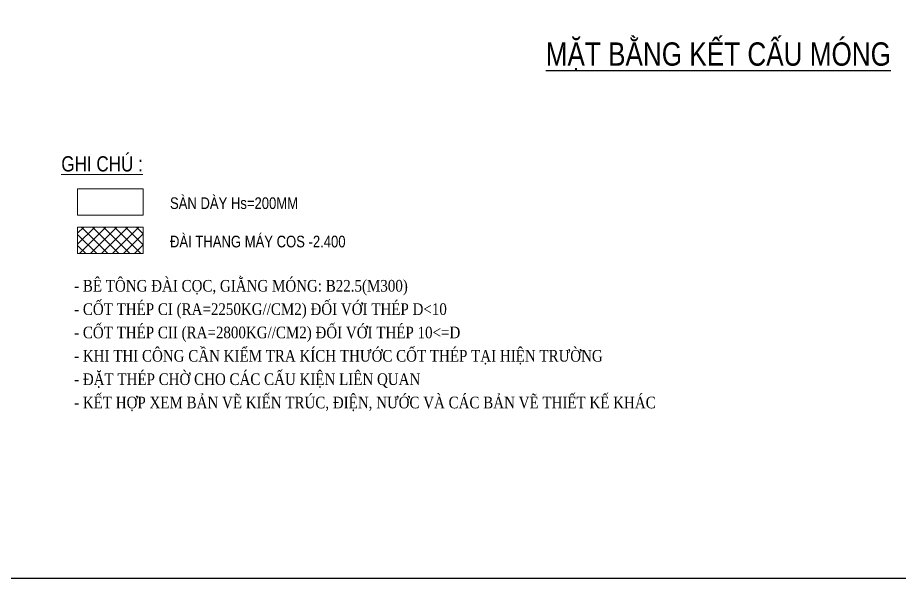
# Model space of a CAD drawing. Extents: x -165145 to 691808, y -202842 to 311040.
# Drawn here: x 239464 to 253614, y 62514 to 71524 of the extents above; entities that cross this region are included whole.
import ezdxf
from ezdxf.enums import TextEntityAlignment as Align

# ---------------------------------------------------------------- set-up
doc = ezdxf.new("R2010")
doc.units = 0
doc.header["$LTSCALE"] = 10
doc.header["$MEASUREMENT"] = 0
doc.layers.get('Defpoints').update_dxf_attribs({"color": 5, "linetype": 'CONTINUOUS'})
for name, color, linetype, lineweight in [('GE_KC_NETMANH', 8, 'CONTINUOUS', 20), ('GE_KC_NETTHAY', 2, 'CONTINUOUS', 20), ('KC-TEXT', 4, 'CONTINUOUS', 20)]:
    doc.layers.add(name, color=color, linetype=linetype, lineweight=lineweight)
doc.layers.add('GE_KC_TEXT_BIG', color=4, linetype='CONTINUOUS')
doc.styles.add('GE_KC-Arial', font='arial.ttf', dxfattribs={"width": 0.75})
doc.styles.add('GHICHUCOC', font='vntimeh.shx', dxfattribs={"width": 0.85, "bigfont": 'vnd.shx'})
doc.styles.add('VNCC-Arial', font='arial.ttf', dxfattribs={"width": 0.8})

msp = doc.modelspace()

# ---------------------------------------------------------------- hatches: boundary and pattern name
at = {"layer": 'GE_KC_NETMANH'}
h = msp.add_hatch(dxfattribs=at)
h.set_pattern_fill('ANSI37', color=256, scale=1000)
h.set_pattern_definition([(45, (0, -9.85), (-88.38835, 88.38835), []), (135, (0, -9.85), (-88.38835, -88.38835), [])])
h.paths.add_polyline_path([(241478.3921, 67733.16887), (241478.3921, 68156.46569), (240426.05147, 68156.46569), (240426.05147, 67733.16887)])

# ---------------------------------------------------------------- linework, layer by layer
at = {"layer": 'Defpoints'}
msp.add_lwpolyline([(238829.62104, 84039.32784), (264704.62104, 84039.32784), (264704.62104, 62514.32784), (238829.62104, 62514.32784)], close=True, dxfattribs=at)
msp.add_lwpolyline([(238829.62104, 84039.32784), (264704.62104, 84039.32784), (264704.62104, 62514.32784), (238829.62104, 62514.32784)], close=True, dxfattribs=at)
at = {"layer": 'GE_KC_NETTHAY'}
for points in [[(240426.05147, 68773.02933), (241478.3921, 68773.02933), (241478.3921, 68349.7325), (240426.05147, 68349.7325)], [(240426.05147, 68156.46569), (241478.3921, 68156.46569), (241478.3921, 67733.16887), (240426.05147, 67733.16887)]]:
    msp.add_lwpolyline(points, close=True, dxfattribs=at)

# ---------------------------------------------------------------- texts
at = {"layer": 'GE_KC_NETTHAY', "color": 4, "style": 'VNCC-Arial', "width": 0.8}
msp.add_text('%%UGHI CHÚ :', height=245, dxfattribs=at).set_placement((240164.58805, 68978.42456), align=Align.BOTTOM_LEFT)
for s, p in [('SÀN DÀY Hs=200MM', (241908.70236, 68448.83309)), ('ĐÀI THANG MÁY COS -2.400', (241908.70236, 67832.26945))]:
    msp.add_text(s, height=187.5, dxfattribs=at).set_placement(p)
at = {"layer": 'GE_KC_TEXT_BIG', "style": 'GE_KC-Arial', "width": 0.8}
msp.add_text('%%UMẶT BẰNG KẾT CẤU MÓNG', height=375, dxfattribs=at).set_placement((250709.12761, 70751.09379), align=Align.CENTER)
at = {"layer": 'KC-TEXT', "linetype": 'Continuous', "insert": (240370.09882, 67308.99351), "char_height": 187.5, "width": 10236.9939588, "attachment_point": 1, "line_spacing_factor": 1.2, "style": 'GHICHUCOC'}
msp.add_mtext('- bª t«ng ®µi cäc, gi»ng mãng: b22.5(m300)\\P- Cèt thÐp ci (ra=2250kg//cm2) ®èi víi thÐp D<10\\P- Cèt thÐp cii (ra=2800kg//cm2) ®èi víi thÐp 10<=D\\P- khi thi c«ng cÇn kiÓm tra kÝch th¦íC CèT THÐP T¹I HIÖN TR¦êNG\\P- ®Æt thÐp chê cho c¸c cÊu kiÖn liªn quan\\P- KÕT HîP XEM B¶N VÏ KIÕN TRóC, ®iÖn, n\xadíc vµ C¸C B¶N VÏ THIÕT KÕ KH¸C ', dxfattribs=at)

doc.saveas('drawing.dxf')
